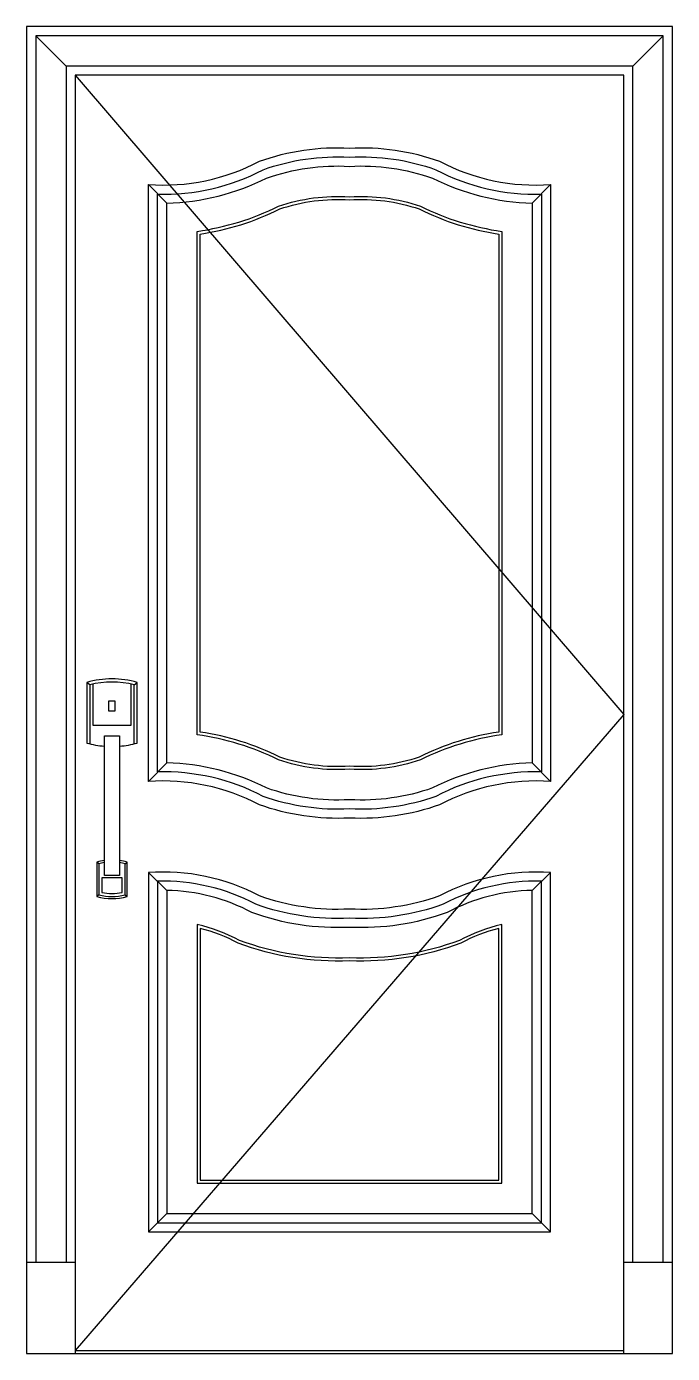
# Model space of a CAD drawing. Header units: metres. Extents: x 0 to 1060, y 0 to 2180.
import ezdxf

# ---------------------------------------------------------------- set-up
doc = ezdxf.new("R2010")
doc.units = ezdxf.units.M
for name, color, linetype in [('2', 2, 'Continuous'), ('3', 3, 'Continuous'), ('4', 4, 'Continuous'), ('7', 7, 'Continuous')]:
    doc.layers.add(name, color=color, linetype=linetype)

msp = doc.modelspace()

# ---------------------------------------------------------------- linework, layer by layer
at = {"layer": '2'}
msp.add_line((0, 0), (1060, 0), dxfattribs=at)
at = {"layer": '3'}
for p, q in [((65, 2115), (15, 2165)), ((995, 2115), (1045, 2165)), ((230, 1889.66), (200, 1920.37)), ((860, 1920.37), (830, 1889.66)), ((103.66, 1098.57), (98.69, 1102.39)), ((176.66, 1098.57), (181.64, 1102.39)), ((230, 970.38), (200, 939.68)), ((860, 939.68), (830, 970.38)), ((118.59, 804.63), (115.28, 807.19)), ((161.73, 804.63), (165.05, 807.19)), ((230, 760.78), (200, 790.08)), ((830, 760.78), (860, 790.08)), ((118.59, 753.34), (115.28, 750.78)), ((161.73, 753.34), (165.05, 750.78)), ((230, 229.74), (200, 199.74)), ((830, 229.74), (860, 199.74)), ((80, 5), (980, 5))]:
    msp.add_line(p, q, dxfattribs=at)
for points in [[(1045, 150), (1045, 2165), (15, 2165), (15, 150)], [(995, 150), (995, 2115), (65, 2115), (65, 150)], [(80, 2100), (980, 1050), (80, 5)], [(108.64, 1099.74), (108.64, 1032.27), (171.68, 1032.27), (171.68, 1099.74)]]:
    msp.add_lwpolyline(points, dxfattribs=at)
for points in [[(215, 1904.68, 0.13), (388.05, 1944.82, -0.1), (530, 1965.35, -0.1), (671.95, 1944.82, 0.13), (845, 1904.68), (845, 955.36, 0.13), (671.95, 915.23, -0.1), (530, 894.7, -0.1), (388.05, 915.23, 0.13), (215, 955.36)], [(280, 1843.44, 0.08), (413.57, 1884.86, -0.1), (530, 1900.24, -0.1), (646.43, 1884.86, 0.08), (780, 1843.44), (780, 1016.6, 0.08), (646.43, 975.18, -0.1), (530, 959.8, -0.1), (413.57, 975.18, 0.08), (280, 1016.6)], [(285, 1839.1, 0.08), (415.5, 1880.24, -0.1), (530, 1895.23, -0.1), (644.5, 1880.24, 0.08), (775, 1839.1), (775, 1020.94, 0.08), (644.5, 979.81, -0.1), (530, 964.81, -0.1), (415.5, 979.81, 0.08), (285, 1020.94)], [(156.75, 781.47), (123.57, 781.47), (123.57, 757.32, 0.1), (156.75, 757.32), (156.75, 781.47)], [(215, 775.76), (215, 214.74), (845, 214.74), (845, 775.76, 0.13), (683.98, 738.07, -0.1), (530, 715.07, -0.1), (376.02, 738.07, 0.13)], [(280, 704.62), (280, 279.74), (780, 279.74), (780, 704.62, 0.07), (710.6, 678.59, -0.1), (530, 650, -0.1), (349.4, 678.59, 0.07)], [(285, 698.32), (285, 284.74), (775, 284.74), (775, 698.32, 0.06), (712.68, 674.03, -0.1), (530, 645, -0.1), (347.32, 674.03, 0.06)]]:
    msp.add_lwpolyline(points, format="xyb", close=True, dxfattribs=at)
for points in [[(176.66, 1001.55), (176.66, 1098.57, 0.12), (103.66, 1098.57), (103.66, 1001.55)], [(127.72, 806.41, 0.03), (118.59, 804.63), (118.59, 753.34, 0.12), (161.73, 753.34), (161.73, 804.63, 0.03), (152.6, 806.41)]]:
    msp.add_lwpolyline(points, format="xyb", dxfattribs=at)
at = {"layer": '4'}
msp.add_lwpolyline([(1060, 0), (1060, 2180), (0, 2180), (0, 0)], dxfattribs=at)
at = {"layer": '7'}
for p, q in [((0, 150), (80, 150)), ((980, 150), (1060, 150))]:
    msp.add_line(p, q, dxfattribs=at)
msp.add_lwpolyline([(980, 0), (980, 2100), (80, 2100), (80, 0)], dxfattribs=at)
for points in [[(200, 1920.37, 0.14), (382.06, 1958.6, -0.1), (530, 1980.37, -0.1), (677.94, 1958.6, 0.14), (860, 1920.37), (860, 939.68, 0.14), (677.94, 901.44, -0.1), (530, 879.68, -0.1), (382.06, 901.44, 0.14), (200, 939.68)], [(230, 1889.66, 0.11), (394.01, 1931.01, -0.1), (530, 1950.32, -0.1), (665.99, 1931.01, 0.11), (830, 1889.66), (830, 970.38, 0.11), (665.99, 929.03, -0.1), (530, 909.72, -0.1), (394.01, 929.03, 0.11), (230, 970.38)], [(230, 760.78), (230, 229.74), (830, 229.74), (830, 760.78, 0.12), (690.05, 724.32, -0.1), (530, 700.05, -0.1), (369.95, 724.32, 0.12)]]:
    msp.add_lwpolyline(points, format="xyb", close=True, dxfattribs=at)
for points in [[(152.6, 997.67, 0.05), (181.64, 1002.86), (181.64, 1102.39, 0.14), (98.69, 1102.39), (98.69, 1002.86, 0.05), (127.72, 997.67, 0.05)], [(127.72, 809.76, 0.03), (115.28, 807.19), (115.28, 750.78, 0.14), (165.05, 750.78), (165.05, 807.19, 0.03), (152.6, 809.76)], [(200, 790.08), (200, 199.74), (860, 199.74), (860, 790.08, 0.14), (677.94, 751.84, -0.1), (530, 730.08, -0.1), (382.06, 751.84, 0.14), (200, 790.08)]]:
    msp.add_lwpolyline(points, format="xyb", dxfattribs=at)
for points in [[(134.7, 1055.99), (145.63, 1055.99), (145.63, 1071.59), (134.7, 1071.59)], [(127.72, 785.41), (127.72, 1014.59), (152.6, 1014.59), (152.6, 785.41)]]:
    msp.add_lwpolyline(points, close=True, dxfattribs=at)

doc.saveas('drawing.dxf')
